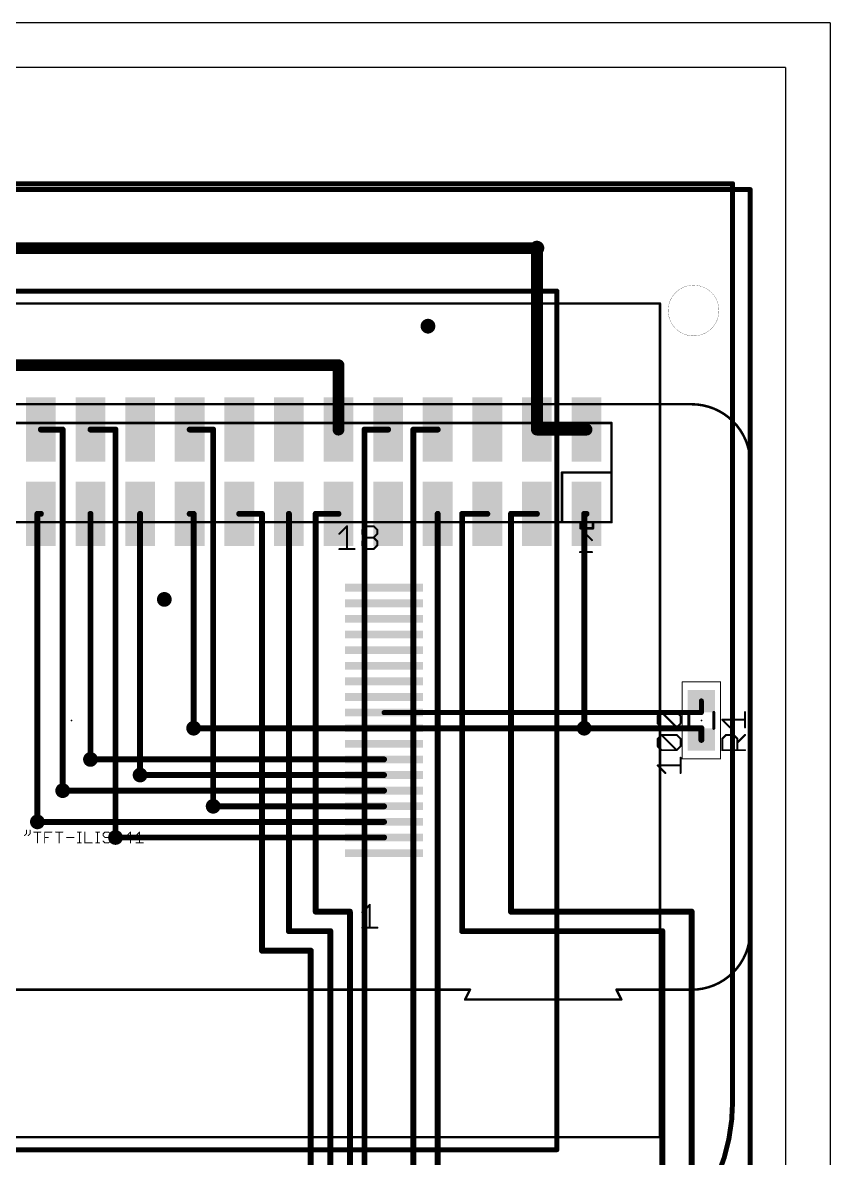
# Model space of a CAD drawing. Extents: x -7 to 74, y -4 to 123.
# Drawn here: x 32.2 to 73.6, y 64.4 to 122.5 of the extents above; entities that cross this region are included whole.
import ezdxf

# ---------------------------------------------------------------- set-up
doc = ezdxf.new("R2010")
doc.units = 0
for name, color, linetype in [('1', 14, 'CONTINUOUS'), ('16', 5, 'CONTINUOUS'), ('18', 94, 'CONTINUOUS'), ('20', 178, 'CONTINUOUS'), ('21', 250, 'CONTINUOUS'), ('22', 250, 'CONTINUOUS'), ('23', 178, 'CONTINUOUS'), ('24', 178, 'CONTINUOUS'), ('25', 250, 'CONTINUOUS'), ('27', 250, 'CONTINUOUS'), ('39', 14, 'CONTINUOUS'), ('44', 250, 'CONTINUOUS'), ('51', 214, 'CONTINUOUS')]:
    doc.layers.add(name, color=color, linetype=linetype)

# ---------------------------------------------------------------- blocks, each defined once
blk = doc.blocks.new('RECT')
blk.add_solid([(-0.5, -0.5), (0.5, -0.5), (-0.5, 0.5), (0.5, 0.5)])
blk = doc.blocks.new('ROUNDV')
at = {"const_width": 0.5}
blk.add_lwpolyline([(0, -0.25, 1), (0, 0.25, 1), (0, -0.25)], format="xyb", dxfattribs=at)

msp = doc.modelspace()

# ---------------------------------------------------------------- linework, layer by layer
at = {"layer": '1'}
for points, const_width in [([(69.5, 114), (17, 114)], 0.254), ([(69.5, 16.95), (69.5, 114)], 0.254), ([(13.25, 111), (58.578, 111)], 0.6096), ([(67, 87.8), (67, 87.2)], 0.254), ([(67, 87.2), (50.75, 87.2)], 0.254), ([(41, 86.4), (50.75, 86.4)], 0.3048), ([(61, 86.4), (50.75, 86.4)], 0.3048), ([(67, 86.4), (61, 86.4)], 0.3048), ([(67, 85.8), (67, 86.4)], 0.3048), ([(35.718, 84.8), (50.75, 84.8)], 0.3048), ([(38.258, 84), (50.75, 84)], 0.3048), ([(34.2956, 83.2), (50.75, 83.2)], 0.3048), ([(42, 82.4), (50.75, 82.4)], 0.3048), ([(33, 81.6), (50.75, 81.6)], 0.3048), ([(37, 80.8), (50.75, 80.8)], 0.3048)]:
    msp.add_lwpolyline(points, dxfattribs=dict(at, const_width=const_width))
for points, const_width in [([(69.5635, 114, 1), (69.4365, 114)], 0.127), ([(69.5, 113.9365, 1), (69.5, 114.0635)], 0.127), ([(58.578, 110.8476, 1), (58.578, 111.1524)], 0.3048), ([(67.0635, 87.8, 1), (66.9365, 87.8)], 0.127), ([(50.75, 87.2635, 1), (50.75, 87.1365)], 0.127), ([(67, 87.1365, 1), (67, 87.2635)], 0.127), ([(66.9365, 87.2, 1), (67.0635, 87.2)], 0.127), ([(41, 86.4762, 1), (41, 86.3238)], 0.1524), ([(50.75, 86.4762, 1), (50.75, 86.3238)], 0.1524), ([(50.75, 86.3238, 1), (50.75, 86.4762)], 0.1524), ([(61, 86.4762, 1), (61, 86.3238)], 0.1524), ([(61, 86.3238, 1), (61, 86.4762)], 0.1524), ([(67.0762, 86.4, 1), (66.9238, 86.4)], 0.1524), ([(67, 86.3238, 1), (67, 86.4762)], 0.1524), ([(66.9238, 85.8, 1), (67.0762, 85.8)], 0.1524), ([(35.718, 84.8762, 1), (35.718, 84.7238)], 0.1524), ([(50.75, 84.7238, 1), (50.75, 84.8762)], 0.1524), ([(38.258, 84.0762, 1), (38.258, 83.9238)], 0.1524), ([(50.75, 83.9238, 1), (50.75, 84.0762)], 0.1524), ([(34.2956, 83.2762, 1), (34.2956, 83.1238)], 0.1524), ([(50.75, 83.1238, 1), (50.75, 83.2762)], 0.1524), ([(42, 82.4762, 1), (42, 82.3238)], 0.1524), ([(50.75, 82.3238, 1), (50.75, 82.4762)], 0.1524), ([(33, 81.6762, 1), (33, 81.5238)], 0.1524), ([(50.75, 81.5238, 1), (50.75, 81.6762)], 0.1524), ([(37, 80.8762, 1), (37, 80.7238)], 0.1524), ([(50.75, 80.7238, 1), (50.75, 80.8762)], 0.1524)]:
    msp.add_lwpolyline(points, format="xyb", dxfattribs=dict(at, const_width=const_width))
at = {"layer": '16'}
for points, const_width in [([(69.5, 114), (17, 114)], 0.254), ([(69.5, 16.95), (69.5, 114)], 0.254), ([(58.578, 101.702), (58.578, 111)], 0.6096), ([(48.418, 105), (7, 105)], 0.6096), ([(48.418, 101.702), (48.418, 105)], 0.6096), ([(33.178, 101.702), (34.2956, 101.702)], 0.3048), ([(34.2956, 101.702), (34.2956, 83.2)], 0.3048), ([(35.718, 101.702), (37, 101.702)], 0.3048), ([(37, 101.702), (37, 80.8)], 0.3048), ([(40.798, 101.702), (42, 101.702)], 0.3048), ([(42, 101.702), (42, 82.4)], 0.3048), ([(50.958, 101.702), (49.75, 101.702)], 0.3048), ([(49.75, 101.702), (49.75, 53)], 0.3048), ([(53.498, 101.702), (52.25, 101.702)], 0.3048), ([(52.25, 101.702), (52.25, 77)], 0.3048), ([(61.118, 101.702), (58.578, 101.702)], 0.6096), ([(33.178, 97.384), (33, 97.384)], 0.3048), ([(33, 97.384), (33, 81.6)], 0.3048), ([(35.718, 97.384), (35.718, 84.8)], 0.3048), ([(38.258, 97.384), (38.258, 84)], 0.3048), ([(40.798, 97.384), (41, 97.384)], 0.3048), ([(41, 97.384), (41, 86.4)], 0.3048), ([(43.338, 97.384), (44.5, 97.384)], 0.3048), ([(44.5, 97.384), (44.5, 75)], 0.3048), ([(45.878, 97.384), (45.878, 76)], 0.3048), ([(48.418, 97.384), (47.25, 97.384)], 0.3048), ([(47.25, 97.384), (47.25, 77)], 0.3048), ([(53.498, 97.384), (53.498, 55)], 0.3048), ([(56.038, 97.384), (54.75, 97.384)], 0.3048), ([(54.75, 97.384), (54.75, 76)], 0.3048), ([(58.578, 97.384), (57.25, 97.384)], 0.3048), ([(57.25, 97.384), (57.25, 77)], 0.3048), ([(61.118, 97.384), (61, 97.384)], 0.3048), ([(61, 97.384), (61, 86.4)], 0.3048), ([(33, 82), (33, 81.6)], 0.3048), ([(47.25, 77), (49, 77)], 0.3048), ([(49, 77), (49, 46)], 0.3048), ([(52.25, 77), (52.25, 54)], 0.3048), ([(57.25, 77), (66.5, 77)], 0.3048), ([(66.5, 77), (66.5, 45)], 0.3048), ([(45.878, 76), (48, 76)], 0.3048), ([(48, 76), (48, 49)], 0.3048), ([(54.75, 76), (65, 76)], 0.3048), ([(65, 76), (65, 31)], 0.3048), ([(44.5, 75), (47, 75)], 0.3048), ([(47, 75), (47, 50)], 0.3048)]:
    msp.add_lwpolyline(points, dxfattribs=dict(at, const_width=const_width))
for points, const_width in [([(69.5635, 114, 1), (69.4365, 114)], 0.127), ([(69.5, 113.9365, 1), (69.5, 114.0635)], 0.127), ([(58.7304, 111, 1), (58.4256, 111)], 0.3048), ([(48.5704, 105, 1), (48.2656, 105)], 0.3048), ([(48.418, 104.8476, 1), (48.418, 105.1524)], 0.3048), ([(33.178, 101.7782, 1), (33.178, 101.6258)], 0.1524), ([(34.3718, 101.702, 1), (34.2194, 101.702)], 0.1524), ([(34.2956, 101.6258, 1), (34.2956, 101.7782)], 0.1524), ([(35.718, 101.7782, 1), (35.718, 101.6258)], 0.1524), ([(37.0762, 101.702, 1), (36.9238, 101.702)], 0.1524), ([(37, 101.6258, 1), (37, 101.7782)], 0.1524), ([(40.798, 101.7782, 1), (40.798, 101.6258)], 0.1524), ([(42.0762, 101.702, 1), (41.9238, 101.702)], 0.1524), ([(42, 101.6258, 1), (42, 101.7782)], 0.1524), ([(48.2656, 101.702, 1), (48.5704, 101.702)], 0.3048), ([(49.75, 101.7782, 1), (49.75, 101.6258)], 0.1524), ([(49.8262, 101.702, 1), (49.6738, 101.702)], 0.1524), ([(50.958, 101.6258, 1), (50.958, 101.7782)], 0.1524), ([(52.25, 101.7782, 1), (52.25, 101.6258)], 0.1524), ([(52.3262, 101.702, 1), (52.1738, 101.702)], 0.1524), ([(53.498, 101.6258, 1), (53.498, 101.7782)], 0.1524), ([(58.578, 101.8544, 1), (58.578, 101.5496)], 0.3048), ([(58.4256, 101.702, 1), (58.7304, 101.702)], 0.3048), ([(61.118, 101.5496, 1), (61.118, 101.8544)], 0.3048), ([(33, 97.4602, 1), (33, 97.3078)], 0.1524), ([(33.0762, 97.384, 1), (32.9238, 97.384)], 0.1524), ([(33.178, 97.3078, 1), (33.178, 97.4602)], 0.1524), ([(35.7942, 97.384, 1), (35.6418, 97.384)], 0.1524), ([(38.3342, 97.384, 1), (38.1818, 97.384)], 0.1524), ([(40.798, 97.4602, 1), (40.798, 97.3078)], 0.1524), ([(41.0762, 97.384, 1), (40.9238, 97.384)], 0.1524), ([(41, 97.3078, 1), (41, 97.4602)], 0.1524), ([(43.338, 97.4602, 1), (43.338, 97.3078)], 0.1524), ([(44.5762, 97.384, 1), (44.4238, 97.384)], 0.1524), ([(44.5, 97.3078, 1), (44.5, 97.4602)], 0.1524), ([(45.9542, 97.384, 1), (45.8018, 97.384)], 0.1524), ([(47.25, 97.4602, 1), (47.25, 97.3078)], 0.1524), ([(47.3262, 97.384, 1), (47.1738, 97.384)], 0.1524), ([(48.418, 97.3078, 1), (48.418, 97.4602)], 0.1524), ([(53.5742, 97.384, 1), (53.4218, 97.384)], 0.1524), ([(54.75, 97.4602, 1), (54.75, 97.3078)], 0.1524), ([(54.8262, 97.384, 1), (54.6738, 97.384)], 0.1524), ([(56.038, 97.3078, 1), (56.038, 97.4602)], 0.1524), ([(57.25, 97.4602, 1), (57.25, 97.3078)], 0.1524), ([(57.3262, 97.384, 1), (57.1738, 97.384)], 0.1524), ([(58.578, 97.3078, 1), (58.578, 97.4602)], 0.1524), ([(61, 97.4602, 1), (61, 97.3078)], 0.1524), ([(61.0762, 97.384, 1), (60.9238, 97.384)], 0.1524), ([(61.118, 97.3078, 1), (61.118, 97.4602)], 0.1524), ([(40.9238, 86.4, 1), (41.0762, 86.4)], 0.1524), ([(60.9238, 86.4, 1), (61.0762, 86.4)], 0.1524), ([(35.6418, 84.8, 1), (35.7942, 84.8)], 0.1524), ([(38.1818, 84, 1), (38.3342, 84)], 0.1524), ([(34.2194, 83.2, 1), (34.3718, 83.2)], 0.1524), ([(33.0762, 82, 1), (32.9238, 82)], 0.1524), ([(41.9238, 82.4, 1), (42.0762, 82.4)], 0.1524), ([(32.9238, 81.6, 1), (33.0762, 81.6)], 0.1524), ([(32.9238, 81.6, 1), (33.0762, 81.6)], 0.1524), ([(36.9238, 80.8, 1), (37.0762, 80.8)], 0.1524), ([(47.25, 77.0762, 1), (47.25, 76.9238)], 0.1524), ([(47.1738, 77, 1), (47.3262, 77)], 0.1524), ([(49.0762, 77, 1), (48.9238, 77)], 0.1524), ([(49, 76.9238, 1), (49, 77.0762)], 0.1524), ([(52.3262, 77, 1), (52.1738, 77)], 0.1524), ([(52.1738, 77, 1), (52.3262, 77)], 0.1524), ([(57.25, 77.0762, 1), (57.25, 76.9238)], 0.1524), ([(57.1738, 77, 1), (57.3262, 77)], 0.1524), ([(66.5762, 77, 1), (66.4238, 77)], 0.1524), ([(66.5, 76.9238, 1), (66.5, 77.0762)], 0.1524), ([(45.878, 76.0762, 1), (45.878, 75.9238)], 0.1524), ([(45.8018, 76, 1), (45.9542, 76)], 0.1524), ([(48.0762, 76, 1), (47.9238, 76)], 0.1524), ([(48, 75.9238, 1), (48, 76.0762)], 0.1524), ([(54.75, 76.0762, 1), (54.75, 75.9238)], 0.1524), ([(54.6738, 76, 1), (54.8262, 76)], 0.1524), ([(65.0762, 76, 1), (64.9238, 76)], 0.1524), ([(65, 75.9238, 1), (65, 76.0762)], 0.1524), ([(44.5, 75.0762, 1), (44.5, 74.9238)], 0.1524), ([(44.4238, 75, 1), (44.5762, 75)], 0.1524), ([(47.0762, 75, 1), (46.9238, 75)], 0.1524), ([(47, 74.9238, 1), (47, 75.0762)], 0.1524)]:
    msp.add_lwpolyline(points, format="xyb", dxfattribs=dict(at, const_width=const_width))
at = {"layer": '20'}
for q in [(17, 114), (69.5, 16.95)]:
    msp.add_line((69.5, 114), q, dxfattribs=at)
at = {"layer": '20', "const_width": 0.01}
msp.add_lwpolyline([(66.6, 106.5, 1), (66.6, 109.1, 1), (66.6, 106.5)], format="xyb", dxfattribs=at)
at = {"layer": '21'}
for points, const_width in [([(4.62, 108.16), (64.88, 108.16)], 0.127), ([(64.88, 108.16), (64.88, 65.44)], 0.127), ([(48.462, 96.3604), (48.8518, 96.7502)], 0.1016), ([(48.8518, 96.7502), (48.8518, 95.5808)], 0.1016), ([(49.6314, 96.5553), (49.8263, 96.7502)], 0.1016), ([(49.6314, 96.3604), (49.6314, 96.5553)], 0.1016), ([(49.8263, 96.7502), (50.2161, 96.7502)], 0.1016), ([(50.2161, 96.7502), (50.411, 96.5553)], 0.1016), ([(50.411, 96.5553), (50.411, 96.3604)], 0.1016), ([(49.8263, 96.1655), (49.6314, 96.3604)], 0.1016), ([(49.6314, 95.9706), (49.8263, 96.1655)], 0.1016), ([(49.6314, 95.7757), (49.6314, 95.9706)], 0.1016), ([(49.8263, 96.1655), (50.2161, 96.1655)], 0.1016), ([(50.411, 96.3604), (50.2161, 96.1655)], 0.1016), ([(50.2161, 96.1655), (50.411, 95.9706)], 0.1016), ([(50.411, 95.9706), (50.411, 95.7757)], 0.1016), ([(48.462, 95.5808), (49.2416, 95.5808)], 0.1016), ([(49.8263, 95.5808), (49.6314, 95.7757)], 0.1016), ([(50.2161, 95.5808), (49.8263, 95.5808)], 0.1016), ([(50.411, 95.7757), (50.2161, 95.5808)], 0.1016), ([(49.6314, 76.9604), (50.0212, 77.3502)], 0.1016), ([(50.0212, 77.3502), (50.0212, 76.1808)], 0.1016), ([(49.6314, 76.1808), (50.411, 76.1808)], 0.1016), ([(64.88, 65.44), (4.62, 65.44)], 0.127)]:
    msp.add_lwpolyline(points, dxfattribs=dict(at, const_width=const_width))
for points, const_width in [([(64.9118, 108.16, 1), (64.8483, 108.16)], 0.0635), ([(64.88, 108.1283, 1), (64.88, 108.1918)], 0.0635), ([(48.8772, 96.7502, 1), (48.8264, 96.7502)], 0.0508), ([(48.8698, 96.7322, 1), (48.8338, 96.7682)], 0.0508), ([(49.6134, 96.5733, 1), (49.6494, 96.5373)], 0.0508), ([(49.6568, 96.5553, 1), (49.606, 96.5553)], 0.0508), ([(49.8263, 96.7756, 1), (49.8263, 96.7248)], 0.0508), ([(49.8443, 96.7322, 1), (49.8083, 96.7682)], 0.0508), ([(50.2341, 96.7682, 1), (50.1981, 96.7322)], 0.0508), ([(50.2161, 96.7248, 1), (50.2161, 96.7756)], 0.0508), ([(50.4364, 96.5553, 1), (50.3856, 96.5553)], 0.0508), ([(50.393, 96.5373, 1), (50.429, 96.5733)], 0.0508), ([(48.444, 96.3784, 1), (48.48, 96.3424)], 0.0508), ([(49.6494, 96.3784, 1), (49.6134, 96.3424)], 0.0508), ([(49.6134, 95.9886, 1), (49.6494, 95.9526)], 0.0508), ([(49.606, 96.3604, 1), (49.6568, 96.3604)], 0.0508), ([(49.6568, 95.9706, 1), (49.606, 95.9706)], 0.0508), ([(49.8263, 96.1909, 1), (49.8263, 96.1401)], 0.0508), ([(49.8443, 96.1475, 1), (49.8083, 96.1835)], 0.0508), ([(49.8083, 96.1475, 1), (49.8443, 96.1835)], 0.0508), ([(50.2341, 96.1835, 1), (50.1981, 96.1475)], 0.0508), ([(50.1981, 96.1835, 1), (50.2341, 96.1475)], 0.0508), ([(50.2161, 96.1401, 1), (50.2161, 96.1909)], 0.0508), ([(50.3856, 96.3604, 1), (50.4364, 96.3604)], 0.0508), ([(50.4364, 95.9706, 1), (50.3856, 95.9706)], 0.0508), ([(50.429, 96.3424, 1), (50.393, 96.3784)], 0.0508), ([(50.393, 95.9526, 1), (50.429, 95.9886)], 0.0508), ([(48.462, 95.6062, 1), (48.462, 95.5554)], 0.0508), ([(48.8264, 95.5808, 1), (48.8772, 95.5808)], 0.0508), ([(49.2416, 95.5554, 1), (49.2416, 95.6062)], 0.0508), ([(49.6494, 95.7937, 1), (49.6134, 95.7577)], 0.0508), ([(49.606, 95.7757, 1), (49.6568, 95.7757)], 0.0508), ([(49.8263, 95.6062, 1), (49.8263, 95.5554)], 0.0508), ([(49.8083, 95.5628, 1), (49.8443, 95.5988)], 0.0508), ([(50.1981, 95.5988, 1), (50.2341, 95.5628)], 0.0508), ([(50.2161, 95.5554, 1), (50.2161, 95.6062)], 0.0508), ([(50.3856, 95.7757, 1), (50.4364, 95.7757)], 0.0508), ([(50.429, 95.7577, 1), (50.393, 95.7937)], 0.0508), ([(50.0466, 77.3502, 1), (49.9958, 77.3502)], 0.0508), ([(50.0392, 77.3322, 1), (50.0032, 77.3682)], 0.0508), ([(49.6134, 76.9784, 1), (49.6494, 76.9424)], 0.0508), ([(49.6314, 76.2062, 1), (49.6314, 76.1554)], 0.0508), ([(50.411, 76.1554, 1), (50.411, 76.2062)], 0.0508), ([(49.9958, 76.1808, 1), (50.0466, 76.1808)], 0.0508), ([(64.8483, 65.44, 1), (64.9118, 65.44)], 0.0635), ([(64.88, 65.4082, 1), (64.88, 65.4718)], 0.0635)]:
    msp.add_lwpolyline(points, format="xyb", dxfattribs=dict(at, const_width=const_width))
at = {"layer": '22'}
for points, const_width in [([(7.5, 103), (66.5, 103)], 0.127), ([(11.6, 102.04), (62.4, 102.04)], 0.127), ([(62.4, 102.04), (62.4, 99.5)], 0.127), ([(62.4, 99.5), (59.86, 99.5)], 0.127), ([(59.86, 99.5), (59.86, 96.96)], 0.127), ([(62.4, 99.5), (62.4, 96.96)], 0.127), ([(69.5, 100), (69.5, 76)], 0.127), ([(59.86, 96.96), (11.6, 96.96)], 0.127), ([(60.8125, 96.96), (59.86, 96.96)], 0.127), ([(61.4475, 96.96), (60.8125, 96.96)], 0.127), ([(60.8125, 96.6425), (60.8125, 96.96)], 0.127), ([(61.4475, 96.6425), (60.8125, 96.6425)], 0.127), ([(62.4, 96.96), (61.4475, 96.96)], 0.127), ([(61.4475, 96.96), (61.4475, 96.6425)], 0.127), ([(61.3967, 96.0334), (61.0916, 96.3385)], 0.1016), ([(61.0916, 96.3385), (61.0916, 95.4233)], 0.1016), ([(61.3967, 95.4233), (60.7866, 95.4233)], 0.1016), ([(55.15, 73), (31.75, 73)], 0.127), ([(54.9, 72.5), (55.15, 73)], 0.127), ([(66.5, 73), (62.65, 73)], 0.127), ([(62.65, 73), (62.9, 72.5)], 0.127), ([(62.9, 72.5), (54.9, 72.5)], 0.127)]:
    msp.add_lwpolyline(points, dxfattribs=dict(at, const_width=const_width))
for points, const_width in [([(66.5, 103.0318, 1), (66.5, 102.9682)], 0.0635), ([(69.5, 100, 0.4142), (66.5, 103)], 0.127), ([(66.5, 102.9682, 1), (66.5, 103.0318)], 0.0635), ([(62.4318, 102.04, 1), (62.3683, 102.04)], 0.0635), ([(62.4, 102.0083, 1), (62.4, 102.0718)], 0.0635), ([(59.86, 99.5318, 1), (59.86, 99.4682)], 0.0635), ([(59.8918, 99.5, 1), (59.8282, 99.5)], 0.0635), ([(62.4318, 99.5, 1), (62.3683, 99.5)], 0.0635), ([(62.3683, 99.5, 1), (62.4318, 99.5)], 0.0635), ([(62.4, 99.4682, 1), (62.4, 99.5318)], 0.0635), ([(69.5318, 100, 1), (69.4682, 100)], 0.0635), ([(69.4682, 100, 1), (69.5318, 100)], 0.0635), ([(59.8282, 96.96, 1), (59.8918, 96.96)], 0.0635), ([(59.86, 96.9918, 1), (59.86, 96.9283)], 0.0635), ([(59.86, 96.9283, 1), (59.86, 96.9918)], 0.0635), ([(60.8125, 96.6743, 1), (60.8125, 96.6107)], 0.0635), ([(60.8125, 96.9918, 1), (60.8125, 96.9283)], 0.0635), ([(60.8443, 96.96, 1), (60.7807, 96.96)], 0.0635), ([(60.7807, 96.6425, 1), (60.8443, 96.6425)], 0.0635), ([(60.8125, 96.9283, 1), (60.8125, 96.9918)], 0.0635), ([(61.4475, 96.9918, 1), (61.4475, 96.9283)], 0.0635), ([(61.4793, 96.96, 1), (61.4158, 96.96)], 0.0635), ([(61.4158, 96.6425, 1), (61.4793, 96.6425)], 0.0635), ([(61.4475, 96.9283, 1), (61.4475, 96.9918)], 0.0635), ([(61.4475, 96.6107, 1), (61.4475, 96.6743)], 0.0635), ([(62.3683, 96.96, 1), (62.4318, 96.96)], 0.0635), ([(62.4, 96.9283, 1), (62.4, 96.9918)], 0.0635), ([(61.117, 96.3385, 1), (61.0662, 96.3385)], 0.0508), ([(61.1096, 96.3564, 1), (61.0737, 96.3205)], 0.0508), ([(61.3787, 96.0155, 1), (61.4147, 96.0514)], 0.0508), ([(60.7866, 95.4487, 1), (60.7866, 95.3979)], 0.0508), ([(61.0662, 95.4233, 1), (61.117, 95.4233)], 0.0508), ([(61.3967, 95.3979, 1), (61.3967, 95.4487)], 0.0508), ([(66.5, 73, 0.4142), (69.5, 76)], 0.127), ([(69.5318, 76, 1), (69.4682, 76)], 0.0635), ([(69.4682, 76, 1), (69.5318, 76)], 0.0635), ([(55.1784, 72.9858, 1), (55.1216, 73.0142)], 0.0635), ([(55.15, 72.9682, 1), (55.15, 73.0318)], 0.0635), ([(62.65, 73.0318, 1), (62.65, 72.9682)], 0.0635), ([(62.6784, 73.0142, 1), (62.6216, 72.9858)], 0.0635), ([(66.5, 73.0318, 1), (66.5, 72.9682)], 0.0635), ([(66.5, 72.9682, 1), (66.5, 73.0318)], 0.0635), ([(54.9, 72.5318, 1), (54.9, 72.4682)], 0.0635), ([(54.8716, 72.5142, 1), (54.9284, 72.4858)], 0.0635), ([(62.8716, 72.4858, 1), (62.9284, 72.5142)], 0.0635), ([(62.9, 72.4682, 1), (62.9, 72.5318)], 0.0635)]:
    msp.add_lwpolyline(points, format="xyb", dxfattribs=dict(at, const_width=const_width))
at = {"layer": '23'}
for p in [(34.75, 86.8), (67, 86.8)]:
    msp.add_point(p, dxfattribs=at)
at = {"layer": '24'}
msp.add_point((69.5, 73), dxfattribs=at)
at = {"layer": '25'}
for points, const_width in [([(68.0838, 86.8512, 1), (68.0478, 86.8152)], 0.0508), ([(68.0658, 86.8586, 1), (68.0658, 86.8078)], 0.0508), ([(69.2606, 87.223, 1), (69.2098, 87.223)], 0.0508), ([(69.2352, 86.8078, 1), (69.2352, 86.8586)], 0.0508), ([(68.4376, 86.4254, 1), (68.4736, 86.4614)], 0.0508), ([(69.2098, 86.4434, 1), (69.2606, 86.4434)], 0.0508), ([(68.0478, 85.8767, 1), (68.0838, 85.8407)], 0.0508), ([(68.0912, 85.8587, 1), (68.0404, 85.8587)], 0.0508), ([(68.2607, 86.079, 1), (68.2607, 86.0282)], 0.0508), ([(68.2787, 86.0356, 1), (68.2427, 86.0716)], 0.0508), ([(68.6685, 86.0716, 1), (68.6325, 86.0356)], 0.0508), ([(68.6505, 86.0282, 1), (68.6505, 86.079)], 0.0508), ([(68.8274, 85.6818, 1), (68.8634, 85.6458)], 0.0508), ([(68.8708, 85.8587, 1), (68.82, 85.8587)], 0.0508), ([(68.8274, 85.8407, 1), (68.8634, 85.8767)], 0.0508), ([(69.2532, 86.0356, 1), (69.2172, 86.0716)], 0.0508), ([(68.0658, 85.2994, 1), (68.0658, 85.2486)], 0.0508), ([(68.0404, 85.274, 1), (68.0912, 85.274)], 0.0508), ([(68.82, 85.274, 1), (68.8708, 85.274)], 0.0508), ([(69.2352, 85.2486, 1), (69.2352, 85.2994)], 0.0508), ([(32.3341, 80.9024, 1), (32.352, 80.8845)], 0.0254), ([(32.449, 81.1731, 1), (32.4236, 81.1731)], 0.0254), ([(32.4236, 80.9867, 1), (32.449, 80.9867)], 0.0254), ([(32.4452, 80.9777, 1), (32.4273, 80.9956)], 0.0254), ([(32.5205, 80.9024, 1), (32.5384, 80.8845)], 0.0254), ([(32.6354, 81.1731, 1), (32.61, 81.1731)], 0.0254), ([(32.61, 80.9867, 1), (32.6354, 80.9867)], 0.0254), ([(32.6317, 80.9777, 1), (32.6137, 80.9956)], 0.0254), ([(32.8108, 81.0926, 1), (32.8108, 81.0672)], 0.0254), ([(33.0099, 81.0799, 1), (32.9845, 81.0799)], 0.0254), ([(33.1837, 81.0672, 1), (33.1837, 81.0926)], 0.0254), ([(33.3848, 81.0799, 1), (33.3594, 81.0799)], 0.0254), ([(33.3721, 81.0926, 1), (33.3721, 81.0672)], 0.0254), ([(33.745, 81.0672, 1), (33.745, 81.0926)], 0.0254), ([(33.9334, 81.0926, 1), (33.9334, 81.0672)], 0.0254), ([(34.1325, 81.0799, 1), (34.1071, 81.0799)], 0.0254), ([(34.3063, 81.0672, 1), (34.3063, 81.0926)], 0.0254), ([(35.056, 81.0926, 1), (35.056, 81.0672)], 0.0254), ([(35.162, 81.0799, 1), (35.1365, 81.0799)], 0.0254), ([(35.2425, 81.0672, 1), (35.2425, 81.0926)], 0.0254), ([(35.4429, 81.0799, 1), (35.4175, 81.0799)], 0.0254), ([(35.9916, 81.0926, 1), (35.9916, 81.0672)], 0.0254), ([(36.0975, 81.0799, 1), (36.0721, 81.0799)], 0.0254), ([(36.178, 81.0672, 1), (36.178, 81.0926)], 0.0254), ([(36.3785, 80.9867, 1), (36.3531, 80.9867)], 0.0254), ([(36.3568, 80.9956, 1), (36.3747, 80.9777)], 0.0254), ([(36.3747, 80.9024, 1), (36.3568, 80.8845)], 0.0254), ([(36.3531, 80.8935, 1), (36.3785, 80.8935)], 0.0254), ([(36.459, 81.0926, 1), (36.459, 81.0672)], 0.0254), ([(36.468, 81.0709, 1), (36.45, 81.0889)], 0.0254), ([(36.6544, 81.0889, 1), (36.6364, 81.0709)], 0.0254), ([(36.6454, 81.0672, 1), (36.6454, 81.0926)], 0.0254), ([(36.7513, 80.9867, 1), (36.7259, 80.9867)], 0.0254), ([(36.7296, 80.9777, 1), (36.7476, 80.9956)], 0.0254), ([(36.9181, 80.9956, 1), (36.936, 80.9777)], 0.0254), ([(37.0203, 81.0926, 1), (37.0203, 81.0672)], 0.0254), ([(37.0293, 81.0709, 1), (37.0113, 81.0889)], 0.0254), ([(37.2157, 81.0889, 1), (37.1977, 81.0709)], 0.0254), ([(37.2067, 81.0672, 1), (37.2067, 81.0926)], 0.0254), ([(37.3126, 80.9867, 1), (37.2872, 80.9867)], 0.0254), ([(37.2872, 80.8935, 1), (37.3126, 80.8935)], 0.0254), ([(37.2909, 80.9777, 1), (37.3089, 80.9956)], 0.0254), ([(37.3089, 80.8845, 1), (37.2909, 80.9024)], 0.0254), ([(37.7807, 81.0799, 1), (37.7553, 81.0799)], 0.0254), ([(37.777, 81.0709, 1), (37.759, 81.0889)], 0.0254), ([(38.0407, 80.9024, 1), (38.0587, 80.8845)], 0.0254), ([(38.2488, 81.0799, 1), (38.2234, 81.0799)], 0.0254), ([(38.2451, 81.0709, 1), (38.2271, 81.0889)], 0.0254), ([(32.9845, 80.5206, 1), (33.0099, 80.5206)], 0.0254), ([(33.3721, 80.8129, 1), (33.3721, 80.7875)], 0.0254), ([(33.3594, 80.5206, 1), (33.3848, 80.5206)], 0.0254), ([(33.5585, 80.7875, 1), (33.5585, 80.8129)], 0.0254), ([(34.1071, 80.5206, 1), (34.1325, 80.5206)], 0.0254), ([(34.4947, 80.8129, 1), (34.4947, 80.7875)], 0.0254), ([(34.8676, 80.7875, 1), (34.8676, 80.8129)], 0.0254), ([(35.056, 80.5333, 1), (35.056, 80.5079)], 0.0254), ([(35.1365, 80.5206, 1), (35.162, 80.5206)], 0.0254), ([(35.2425, 80.5079, 1), (35.2425, 80.5333)], 0.0254), ([(35.4302, 80.5333, 1), (35.4302, 80.5079)], 0.0254), ([(35.4175, 80.5206, 1), (35.4429, 80.5206)], 0.0254), ([(35.8031, 80.5079, 1), (35.8031, 80.5333)], 0.0254), ([(35.9916, 80.5333, 1), (35.9916, 80.5079)], 0.0254), ([(36.0721, 80.5206, 1), (36.0975, 80.5206)], 0.0254), ([(36.178, 80.5079, 1), (36.178, 80.5333)], 0.0254), ([(36.3747, 80.6228, 1), (36.3568, 80.6048)], 0.0254), ([(36.459, 80.8129, 1), (36.459, 80.7875)], 0.0254), ([(36.459, 80.5333, 1), (36.459, 80.5079)], 0.0254), ([(36.45, 80.7913, 1), (36.468, 80.8092)], 0.0254), ([(36.45, 80.5116, 1), (36.468, 80.5296)], 0.0254), ([(36.6364, 80.5296, 1), (36.6544, 80.5116)], 0.0254), ([(36.6454, 80.5079, 1), (36.6454, 80.5333)], 0.0254), ([(36.7259, 80.6138, 1), (36.7513, 80.6138)], 0.0254), ([(36.7476, 80.6048, 1), (36.7296, 80.6228)], 0.0254), ([(36.7386, 80.7875, 1), (36.7386, 80.8129)], 0.0254), ([(36.936, 80.6228, 1), (36.9181, 80.6048)], 0.0254), ([(37.0203, 80.5333, 1), (37.0203, 80.5079)], 0.0254), ([(37.0113, 80.5116, 1), (37.0293, 80.5296)], 0.0254), ([(37.1135, 80.8129, 1), (37.1135, 80.7875)], 0.0254), ([(37.2157, 80.8092, 1), (37.1977, 80.7913)], 0.0254), ([(37.1977, 80.8092, 1), (37.2157, 80.7913)], 0.0254), ([(37.1977, 80.5296, 1), (37.2157, 80.5116)], 0.0254), ([(37.2067, 80.7875, 1), (37.2067, 80.8129)], 0.0254), ([(37.2067, 80.5079, 1), (37.2067, 80.5333)], 0.0254), ([(37.3126, 80.707, 1), (37.2872, 80.707)], 0.0254), ([(37.2872, 80.6138, 1), (37.3126, 80.6138)], 0.0254), ([(37.2909, 80.698, 1), (37.3089, 80.716)], 0.0254), ([(37.3089, 80.6048, 1), (37.2909, 80.6228)], 0.0254), ([(37.4884, 80.8129, 1), (37.4884, 80.7875)], 0.0254), ([(37.4794, 80.8092, 1), (37.4974, 80.7913)], 0.0254), ([(37.7553, 80.5206, 1), (37.7807, 80.5206)], 0.0254), ([(37.8612, 80.7875, 1), (37.8612, 80.8129)], 0.0254), ([(38.0497, 80.5333, 1), (38.0497, 80.5079)], 0.0254), ([(38.2234, 80.5206, 1), (38.2488, 80.5206)], 0.0254), ([(38.4225, 80.5079, 1), (38.4225, 80.5333)], 0.0254)]:
    msp.add_lwpolyline(points, format="xyb", dxfattribs=dict(at, const_width=const_width))
for points, const_width in [([(68.4556, 86.4434), (68.0658, 86.8332)], 0.1016), ([(68.0658, 86.8332), (69.2352, 86.8332)], 0.1016), ([(69.2352, 86.4434), (69.2352, 87.223)], 0.1016), ([(68.0658, 85.8587), (68.2607, 86.0536)], 0.1016), ([(68.0658, 85.274), (68.0658, 85.8587)], 0.1016), ([(68.2607, 86.0536), (68.6505, 86.0536)], 0.1016), ([(68.6505, 86.0536), (68.8454, 85.8587)], 0.1016), ([(68.8454, 85.6638), (69.2352, 86.0536)], 0.1016), ([(68.8454, 85.8587), (68.8454, 85.274)], 0.1016), ([(69.2352, 85.274), (68.0658, 85.274)], 0.1016), ([(32.4363, 80.9867), (32.343, 80.8935)], 0.0508), ([(32.4363, 81.1731), (32.4363, 80.9867)], 0.0508), ([(32.6227, 80.9867), (32.5295, 80.8935)], 0.0508), ([(32.6227, 81.1731), (32.6227, 80.9867)], 0.0508), ([(32.8108, 81.0799), (33.1837, 81.0799)], 0.0508), ([(32.9972, 80.5206), (32.9972, 81.0799)], 0.0508), ([(33.3721, 80.5206), (33.3721, 81.0799)], 0.0508), ([(33.3721, 81.0799), (33.745, 81.0799)], 0.0508), ([(33.9334, 81.0799), (34.3063, 81.0799)], 0.0508), ([(34.1198, 80.5206), (34.1198, 81.0799)], 0.0508), ([(35.056, 81.0799), (35.2425, 81.0799)], 0.0508), ([(35.1493, 80.5206), (35.1493, 81.0799)], 0.0508), ([(35.4302, 81.0799), (35.4302, 80.5206)], 0.0508), ([(35.9916, 81.0799), (36.178, 81.0799)], 0.0508), ([(36.0848, 80.5206), (36.0848, 81.0799)], 0.0508), ([(36.459, 81.0799), (36.3658, 80.9867)], 0.0508), ([(36.3658, 80.9867), (36.3658, 80.8935)], 0.0508), ([(36.3658, 80.8935), (36.459, 80.8002)], 0.0508), ([(36.6454, 81.0799), (36.459, 81.0799)], 0.0508), ([(36.7386, 80.9867), (36.6454, 81.0799)], 0.0508), ([(36.7386, 80.6138), (36.7386, 80.9867)], 0.0508), ([(36.9271, 80.9867), (37.0203, 81.0799)], 0.0508), ([(37.0203, 81.0799), (37.2067, 81.0799)], 0.0508), ([(37.2067, 81.0799), (37.2999, 80.9867)], 0.0508), ([(37.2999, 80.8935), (37.2067, 80.8002)], 0.0508), ([(37.2999, 80.9867), (37.2999, 80.8935)], 0.0508), ([(37.768, 81.0799), (37.4884, 80.8002)], 0.0508), ([(37.768, 80.5206), (37.768, 81.0799)], 0.0508), ([(38.0497, 80.8935), (38.2361, 81.0799)], 0.0508), ([(38.2361, 81.0799), (38.2361, 80.5206)], 0.0508), ([(33.3721, 80.8002), (33.5585, 80.8002)], 0.0508), ([(34.4947, 80.8002), (34.8676, 80.8002)], 0.0508), ([(35.056, 80.5206), (35.2425, 80.5206)], 0.0508), ([(35.4302, 80.5206), (35.8031, 80.5206)], 0.0508), ([(35.9916, 80.5206), (36.178, 80.5206)], 0.0508), ([(36.3658, 80.6138), (36.459, 80.5206)], 0.0508), ([(36.459, 80.8002), (36.7386, 80.8002)], 0.0508), ([(36.459, 80.5206), (36.6454, 80.5206)], 0.0508), ([(36.6454, 80.5206), (36.7386, 80.6138)], 0.0508), ([(37.0203, 80.5206), (36.9271, 80.6138)], 0.0508), ([(37.2067, 80.5206), (37.0203, 80.5206)], 0.0508), ([(37.2067, 80.8002), (37.1135, 80.8002)], 0.0508), ([(37.2067, 80.8002), (37.2999, 80.707)], 0.0508), ([(37.2999, 80.6138), (37.2067, 80.5206)], 0.0508), ([(37.2999, 80.707), (37.2999, 80.6138)], 0.0508), ([(37.4884, 80.8002), (37.8612, 80.8002)], 0.0508), ([(38.0497, 80.5206), (38.4225, 80.5206)], 0.0508)]:
    msp.add_lwpolyline(points, dxfattribs=dict(at, const_width=const_width))
at = {"layer": '27', "const_width": 0.0508}
for points in [[(64.7458, 87.0461, 1), (64.7818, 87.0101)], [(64.7892, 87.0281, 1), (64.7384, 87.0281)], [(64.9767, 87.241, 1), (64.9407, 87.205)], [(64.9587, 87.2484, 1), (64.9587, 87.1976)], [(64.9767, 87.205, 1), (64.9407, 87.241)], [(65.7563, 87.241, 1), (65.7203, 87.205)], [(65.7383, 87.1976, 1), (65.7383, 87.2484)], [(65.9586, 87.0281, 1), (65.9078, 87.0281)], [(65.9152, 87.0101, 1), (65.9512, 87.0461)], [(64.7818, 86.6563, 1), (64.7458, 86.6203)], [(64.7384, 86.6383, 1), (64.7892, 86.6383)], [(64.9587, 86.4688, 1), (64.9587, 86.418)], [(64.9407, 86.4254, 1), (64.9767, 86.4614)], [(65.7203, 86.4614, 1), (65.7563, 86.4254)], [(65.7203, 86.4254, 1), (65.7563, 86.4614)], [(65.7383, 86.418, 1), (65.7383, 86.4688)], [(65.9078, 86.6383, 1), (65.9586, 86.6383)], [(65.9512, 86.6203, 1), (65.9152, 86.6563)], [(64.7458, 85.8767, 1), (64.7818, 85.8407)], [(64.7892, 85.8587, 1), (64.7384, 85.8587)], [(64.9767, 86.0716, 1), (64.9407, 86.0356)], [(64.9587, 86.079, 1), (64.9587, 86.0282)], [(64.9767, 86.0356, 1), (64.9407, 86.0716)], [(65.7563, 86.0716, 1), (65.7203, 86.0356)], [(65.7383, 86.0282, 1), (65.7383, 86.079)], [(65.9586, 85.8587, 1), (65.9078, 85.8587)], [(65.9152, 85.8407, 1), (65.9512, 85.8767)], [(64.7818, 85.4869, 1), (64.7458, 85.4509)], [(64.7384, 85.4689, 1), (64.7892, 85.4689)], [(64.9587, 85.2994, 1), (64.9587, 85.2486)], [(64.9407, 85.256, 1), (64.9767, 85.292)], [(65.7203, 85.292, 1), (65.7563, 85.256)], [(65.7203, 85.256, 1), (65.7563, 85.292)], [(65.7383, 85.2486, 1), (65.7383, 85.2994)], [(65.9078, 85.4689, 1), (65.9586, 85.4689)], [(65.9512, 85.4509, 1), (65.9152, 85.4869)], [(64.7818, 84.5124, 1), (64.7458, 84.4764)], [(64.7638, 84.5198, 1), (64.7638, 84.469)], [(65.9586, 84.8842, 1), (65.9078, 84.8842)], [(65.9332, 84.469, 1), (65.9332, 84.5198)], [(65.1356, 84.0866, 1), (65.1716, 84.1226)], [(65.9078, 84.1046, 1), (65.9586, 84.1046)]]:
    msp.add_lwpolyline(points, format="xyb", dxfattribs=at)
at = {"layer": '27', "const_width": 0.1016}
for points in [[(64.7638, 87.0281), (64.9587, 87.223)], [(64.7638, 86.6383), (64.7638, 87.0281)], [(64.9587, 87.223), (65.7383, 87.223)], [(65.7383, 86.4434), (64.9587, 87.223)], [(65.7383, 87.223), (65.9332, 87.0281)], [(65.9332, 87.0281), (65.9332, 86.6383)], [(64.9587, 86.4434), (64.7638, 86.6383)], [(65.7383, 86.4434), (64.9587, 86.4434)], [(65.9332, 86.6383), (65.7383, 86.4434)], [(64.7638, 85.8587), (64.9587, 86.0536)], [(64.7638, 85.4689), (64.7638, 85.8587)], [(64.9587, 86.0536), (65.7383, 86.0536)], [(65.7383, 85.274), (64.9587, 86.0536)], [(65.7383, 86.0536), (65.9332, 85.8587)], [(65.9332, 85.8587), (65.9332, 85.4689)], [(64.9587, 85.274), (64.7638, 85.4689)], [(65.7383, 85.274), (64.9587, 85.274)], [(65.9332, 85.4689), (65.7383, 85.274)], [(65.1536, 84.1046), (64.7638, 84.4944)], [(64.7638, 84.4944), (65.9332, 84.4944)], [(65.9332, 84.1046), (65.9332, 84.8842)]]:
    msp.add_lwpolyline(points, dxfattribs=at)
at = {"layer": '39', "const_width": 0.0508}
for points in [[(66.017, 84.827), (66.017, 88.773)], [(66.017, 88.773), (67.983, 88.773)], [(67.983, 88.773), (67.983, 84.827)], [(67.983, 84.827), (66.017, 84.827)]]:
    msp.add_lwpolyline(points, dxfattribs=at)
at = {"layer": '39', "const_width": 0.0254}
for points in [[(66.0297, 88.773, 1), (66.0043, 88.773)], [(66.017, 88.7857, 1), (66.017, 88.7603)], [(67.9957, 88.773, 1), (67.9703, 88.773)], [(67.983, 88.7603, 1), (67.983, 88.7857)], [(66.017, 84.8397, 1), (66.017, 84.8143)], [(66.0043, 84.827, 1), (66.0297, 84.827)], [(67.9703, 84.827, 1), (67.9957, 84.827)], [(67.983, 84.8143, 1), (67.983, 84.8397)]]:
    msp.add_lwpolyline(points, format="xyb", dxfattribs=at)
at = {"layer": '44'}
for centre in [(58.578, 111), (53, 107), (39.5, 93), (41, 86.4), (61, 86.4), (35.718, 84.8), (38.258, 84), (34.2956, 83.2), (42, 82.4), (33, 81.6), (37, 80.8)]:
    msp.add_circle(centre, 0.175, dxfattribs=at)
at = {"layer": '51'}
for p, q in [((73.6, 122.55), (-4.1, 122.55)), ((73.6, 122.55), (73.6, 5.9)), ((71.3, 120.25), (-1.8, 120.25)), ((71.3, 120.25), (71.3, 5.9))]:
    msp.add_line(p, q, dxfattribs=at)
for points, const_width in [([(68.6, 114.3), (0.9, 114.3)], 0.254), ([(68.6, 114.3), (68.6, 67.3)], 0.254), ([(59.6, 108.8), (8.9, 108.8)], 0.254), ([(59.6, 108.8), (59.6, 64.8)], 0.254), ([(66.365, 87.21), (66.365, 86.39)], 0.1524), ([(67.635, 87.21), (67.635, 86.39)], 0.1524), ([(59.6, 64.8), (8.9, 64.8)], 0.254)]:
    msp.add_lwpolyline(points, dxfattribs=dict(at, const_width=const_width))
for points, const_width in [([(68.6635, 114.3, 1), (68.5365, 114.3)], 0.127), ([(68.6, 114.2365, 1), (68.6, 114.3635)], 0.127), ([(59.6635, 108.8, 1), (59.5365, 108.8)], 0.127), ([(59.6, 108.7365, 1), (59.6, 108.8635)], 0.127), ([(66.4031, 87.21, 1), (66.3269, 87.21)], 0.0762), ([(67.6731, 87.21, 1), (67.5969, 87.21)], 0.0762), ([(66.3269, 86.39, 1), (66.4031, 86.39)], 0.0762), ([(67.5969, 86.39, 1), (67.6731, 86.39)], 0.0762), ([(58.6, 57.3, 0.4142), (68.6, 67.3)], 0.254), ([(68.6635, 67.3, 1), (68.5365, 67.3)], 0.127), ([(68.5365, 67.3, 1), (68.6635, 67.3)], 0.127), ([(59.5365, 64.8, 1), (59.6635, 64.8)], 0.127), ([(59.6, 64.7365, 1), (59.6, 64.8635)], 0.127)]:
    msp.add_lwpolyline(points, format="xyb", dxfattribs=dict(at, const_width=const_width))

# ---------------------------------------------------------------- block references
at = {"layer": '1'}
for p, xscale, yscale, rotation in [((50.75, 93.6), 4, 0.4, 180), ((50.75, 92.8), 4, 0.4, 180), ((50.75, 92), 4, 0.4, 180), ((50.75, 91.2), 4, 0.4, 180), ((50.75, 90.4), 4, 0.4, 180), ((50.75, 89.6), 4, 0.4, 180), ((50.75, 88.8), 4, 0.4, 180), ((50.75, 88), 4, 0.4, 180), ((67, 87.8), 1.1, 1.4, 270), ((50.75, 87.2), 4, 0.4, 180), ((50.75, 86.4), 4, 0.4, 180), ((67, 85.8), 1.1, 1.4, 270), ((50.75, 85.6), 4, 0.4, 180), ((50.75, 84.8), 4, 0.4, 180), ((50.75, 84), 4, 0.4, 180), ((50.75, 83.2), 4, 0.4, 180), ((50.75, 82.4), 4, 0.4, 180), ((50.75, 81.6), 4, 0.4, 180), ((50.75, 80.8), 4, 0.4, 180), ((50.75, 80), 4, 0.4, 180)]:
    msp.add_blockref('RECT', p, dxfattribs=dict(at, xscale=xscale, yscale=yscale, rotation=rotation))
at = {"layer": '16', "xscale": 1.524, "yscale": 3.302, "rotation": 180}
for p in [(33.178, 101.702), (35.718, 101.702), (38.258, 101.702), (40.798, 101.702), (43.338, 101.702), (45.878, 101.702), (48.418, 101.702), (50.958, 101.702), (53.498, 101.702), (56.038, 101.702), (58.578, 101.702), (61.118, 101.702), (33.178, 97.384), (35.718, 97.384), (38.258, 97.384), (40.798, 97.384), (43.338, 97.384), (45.878, 97.384), (48.418, 97.384), (50.958, 97.384), (53.498, 97.384), (56.038, 97.384), (58.578, 97.384), (61.118, 97.384)]:
    msp.add_blockref('RECT', p, dxfattribs=at)
at = {"layer": '18', "xscale": 0.7564, "yscale": 0.7564}
for p in [(58.578, 111), (58.578, 111), (58.578, 111), (58.578, 111), (53, 107), (53, 107), (53, 107), (53, 107), (39.5, 93), (39.5, 93), (39.5, 93), (39.5, 93), (41, 86.4), (41, 86.4), (41, 86.4), (41, 86.4), (61, 86.4), (61, 86.4), (61, 86.4), (61, 86.4), (35.718, 84.8), (35.718, 84.8), (35.718, 84.8), (35.718, 84.8), (38.258, 84), (38.258, 84), (38.258, 84), (38.258, 84), (34.2956, 83.2), (34.2956, 83.2), (34.2956, 83.2), (34.2956, 83.2), (42, 82.4), (42, 82.4), (42, 82.4), (42, 82.4), (33, 81.6), (33, 81.6), (33, 81.6), (33, 81.6), (37, 80.8), (37, 80.8), (37, 80.8), (37, 80.8)]:
    msp.add_blockref('ROUNDV', p, dxfattribs=at)
at = {"layer": '21', "xscale": 0.65, "yscale": 1.4, "rotation": 270}
for p in [(67.0015, 87.5418), (67.0015, 86.0686)]:
    msp.add_blockref('RECT', p, dxfattribs=at)

doc.saveas('drawing.dxf')
